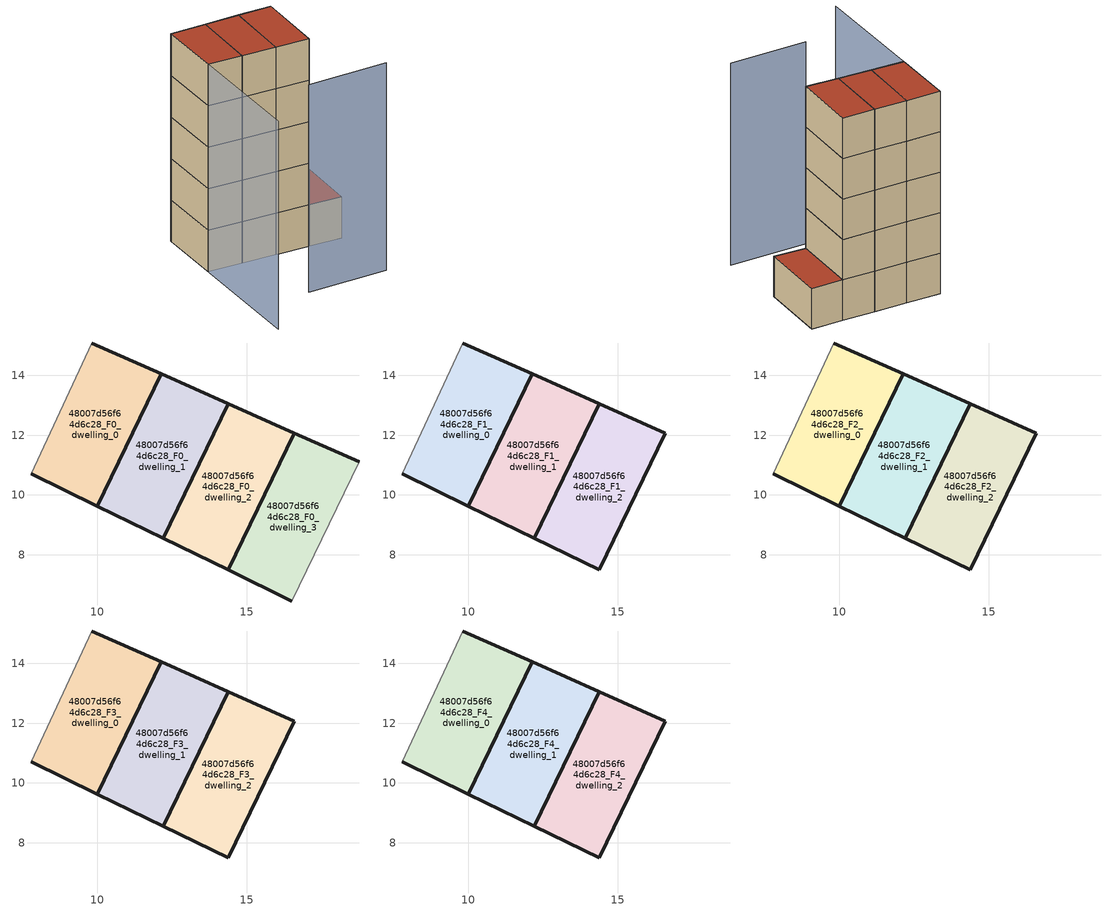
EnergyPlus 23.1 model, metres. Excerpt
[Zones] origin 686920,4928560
48007d56f64d6c28_F0_dwelling_0
 floor ground (EU_floor_Construction): 10,9.63 12.14,14.04 9.81,15.08 7.8,10.7 z0
 wall outside (EU_wall_Construction): 9.81,15.08 12.14,14.04 10,9.63 7.8,10.7 z0:3
 wall adiabatic (EU_wall_Construction): 7.8,10.7 9.81,15.08 z0:3
48007d56f64d6c28_F0_dwelling_1
 floor ground (EU_floor_Construction): 12.2,8.55 14.38,13.05 12.14,14.04 10,9.63 z0
 wall outside (EU_wall_Construction): 12.2,8.55 10,9.63 12.14,14.04 14.38,13.05 12.2,8.55 z0:3
48007d56f64d6c28_F0_dwelling_2
 floor ground (EU_floor_Construction): 14.37,7.49 16.59,12.07 14.38,13.05 12.2,8.55 z0
 wall outside (EU_wall_Construction): 14.37,7.49 12.2,8.55 14.38,13.05 16.59,12.07 14.37,7.49 z0:3
48007d56f64d6c28_F0_dwelling_3
 floor ground (EU_floor_Construction): 16.51,6.45 18.76,11.1 16.59,12.07 14.37,7.49 z0
 wall outside (EU_wall_Construction): 16.51,6.45 14.37,7.49 16.59,12.07 18.76,11.1 z0:3
 wall adiabatic (EU_wall_Construction): 18.76,11.1 16.51,6.45 z0:3
 roof outside (EU_roof_Construction): 18.76,11.1 16.51,6.45 14.37,7.49 16.59,12.07 z3
48007d56f64d6c28_F1_dwelling_0
 floor to 48007d56f64d6c28_F0_dwelling_0 (EU_floor_Construction): 10,9.63 12.14,14.04 9.81,15.08 7.8,10.7 z3
 wall outside (EU_wall_Construction): 9.81,15.08 12.14,14.04 10,9.63 7.8,10.7 z3:6
 wall adiabatic (EU_wall_Construction): 7.8,10.7 9.81,15.08 z3:6
48007d56f64d6c28_F1_dwelling_1
 floor to 48007d56f64d6c28_F0_dwelling_1 (EU_floor_Construction): 12.2,8.55 14.38,13.05 12.14,14.04 10,9.63 z3
 wall outside (EU_wall_Construction): 12.2,8.55 10,9.63 12.14,14.04 14.38,13.05 12.2,8.55 z3:6
48007d56f64d6c28_F1_dwelling_2
 floor to 48007d56f64d6c28_F0_dwelling_2 (EU_floor_Construction): 14.37,7.49 16.59,12.07 14.38,13.05 12.2,8.55 z3
 wall outside (EU_wall_Construction): 16.59,12.07 14.37,7.49 12.2,8.55 14.38,13.05 16.59,12.07 z3:6
48007d56f64d6c28_F2_dwelling_0
 floor to 48007d56f64d6c28_F1_dwelling_0 (EU_floor_Construction): 10,9.63 12.14,14.04 9.81,15.08 7.8,10.7 z6
 wall outside (EU_wall_Construction): 9.81,15.08 12.14,14.04 10,9.63 7.8,10.7 z6:9
 wall adiabatic (EU_wall_Construction): 7.8,10.7 9.81,15.08 z6:9
48007d56f64d6c28_F2_dwelling_1
 floor to 48007d56f64d6c28_F1_dwelling_1 (EU_floor_Construction): 12.2,8.55 14.38,13.05 12.14,14.04 10,9.63 z6
 wall outside (EU_wall_Construction): 12.2,8.55 10,9.63 12.14,14.04 14.38,13.05 12.2,8.55 z6:9
48007d56f64d6c28_F2_dwelling_2
 floor to 48007d56f64d6c28_F1_dwelling_2 (EU_floor_Construction): 14.37,7.49 16.59,12.07 14.38,13.05 12.2,8.55 z6
 wall outside (EU_wall_Construction): 16.59,12.07 14.37,7.49 12.2,8.55 14.38,13.05 16.59,12.07 z6:9
48007d56f64d6c28_F3_dwelling_0
 floor to 48007d56f64d6c28_F2_dwelling_0 (EU_floor_Construction): 10,9.63 12.14,14.04 9.81,15.08 7.8,10.7 z9
 wall outside (EU_wall_Construction): 9.81,15.08 12.14,14.04 10,9.63 7.8,10.7 z9:12
 wall adiabatic (EU_wall_Construction): 7.8,10.7 9.81,15.08 z9:12
48007d56f64d6c28_F3_dwelling_1
 floor to 48007d56f64d6c28_F2_dwelling_1 (EU_floor_Construction): 12.2,8.55 14.38,13.05 12.14,14.04 10,9.63 z9
 wall outside (EU_wall_Construction): 12.2,8.55 10,9.63 12.14,14.04 14.38,13.05 12.2,8.55 z9:12
48007d56f64d6c28_F3_dwelling_2
 floor to 48007d56f64d6c28_F2_dwelling_2 (EU_floor_Construction): 14.37,7.49 16.59,12.07 14.38,13.05 12.2,8.55 z9
 wall outside (EU_wall_Construction): 16.59,12.07 14.37,7.49 12.2,8.55 14.38,13.05 16.59,12.07 z9:12
48007d56f64d6c28_F4_dwelling_0
 floor to 48007d56f64d6c28_F3_dwelling_0 (EU_floor_Construction): 10,9.63 12.14,14.04 9.81,15.08 7.8,10.7 z12
 wall outside (EU_wall_Construction): 9.81,15.08 12.14,14.04 10,9.63 7.8,10.7 z12:15
 wall adiabatic (EU_wall_Construction): 7.8,10.7 9.81,15.08 z12:15
 roof outside (EU_roof_Construction): 12.14,14.04 10,9.63 7.8,10.7 9.81,15.08 z15
48007d56f64d6c28_F4_dwelling_1
 floor to 48007d56f64d6c28_F3_dwelling_1 (EU_floor_Construction): 12.2,8.55 14.38,13.05 12.14,14.04 10,9.63 z12
 wall outside (EU_wall_Construction): 12.2,8.55 10,9.63 12.14,14.04 14.38,13.05 12.2,8.55 z12:15
 roof outside (EU_roof_Construction): 14.38,13.05 12.2,8.55 10,9.63 12.14,14.04 z15
48007d56f64d6c28_F4_dwelling_2
 floor to 48007d56f64d6c28_F3_dwelling_2 (EU_floor_Construction): 14.37,7.49 16.59,12.07 14.38,13.05 12.2,8.55 z12
 wall outside (EU_wall_Construction): 16.59,12.07 14.37,7.49 12.2,8.55 14.38,13.05 16.59,12.07 z12:15
 roof outside (EU_roof_Construction): 16.59,12.07 14.37,7.49 12.2,8.55 14.38,13.05 z15
shading: 9.26,3.86 14.59,1.59 / 9.81,15.08 4.06,2.55 z0:15
[Building]
EU S2 Campaign: North Axis=0; Terrain=City; Solar Distribution=FullExterior
[Site:Location]
Bologna: Latitude=44.5; Longitude=11.25; Time Zone=1; Elevation=37
[SizingPeriod:WeatherFileDays]
AnnualSizingPeriod: Begin Month=1; Begin Day of Month=1; End Month=12; End Day of Month=31; Day of Week for Start Day=Monday; Use Weather File Daylight Saving Period=No; Use Weather File Rain and Snow Indicators=No
[MATERIAL]
EU_InternalMass_Material: Roughness=MediumRough; Thickness=0.1; Conductivity=1; Density=1800; Specific Heat=900; Thermal Absorptance=0.9; Solar Absorptance=0.7; Visible Absorptance=0.7
[MATERIAL:NOMASS] Roughness=MediumRough; Thermal Absorptance=0.9; Solar Absorptance=0.7; Visible Absorptance=0.7
Name | Thermal Resistance
EU_wall_NoMass | 0.905828
EU_roof_NoMass | 0.37593
EU_floor_NoMass | 0.67114
[CONSTRUCTION]
EU_wall_Construction: EU_wall_NoMass
EU_roof_Construction: EU_roof_NoMass
EU_floor_Construction: EU_floor_NoMass
EU_InternalMass_Construction: EU_InternalMass_Material
[ZONE] Type=1; Multiplier=1; Ceiling Height=autocalculate; Floor Area=autocalculate; Part of Total Floor Area=Yes
Name | Volume
48007d56f64d6c28_F0_dwelling_0 | 36.4753
48007d56f64d6c28_F1_dwelling_0; 48007d56f64d6c28_F2_dwelling_0; 48007d56f64d6c28_F3_dwelling_0; 48007d56f64d6c28_F4_dwelling_0 | 36.4761
48007d56f64d6c28_F0_dwelling_1; 48007d56f64d6c28_F1_dwelling_1; 48007d56f64d6c28_F2_dwelling_1; 48007d56f64d6c28_F3_dwelling_1; 48007d56f64d6c28_F4_dwelling_1 | 36.4673
48007d56f64d6c28_F0_dwelling_2; 48007d56f64d6c28_F1_dwelling_2; 48007d56f64d6c28_F2_dwelling_2; 48007d56f64d6c28_F3_dwelling_2; 48007d56f64d6c28_F4_dwelling_2 | 36.4709
48007d56f64d6c28_F0_dwelling_3 | 36.4768
[INTERNALMASS] Construction=EU_InternalMass_Construction
Name | Zone or ZoneList | Surface Area
48007d56f64d6c28_F0_dwelling_0_EU_InternalMass | 48007d56f64d6c28_F0_dwelling_0 | 12.1584
48007d56f64d6c28_F0_dwelling_1_EU_InternalMass | 48007d56f64d6c28_F0_dwelling_1 | 12.1559
48007d56f64d6c28_F0_dwelling_2_EU_InternalMass | 48007d56f64d6c28_F0_dwelling_2 | 12.1569
48007d56f64d6c28_F0_dwelling_3_EU_InternalMass | 48007d56f64d6c28_F0_dwelling_3 | 12.1591
48007d56f64d6c28_F1_dwelling_0_EU_InternalMass | 48007d56f64d6c28_F1_dwelling_0 | 16.2059
48007d56f64d6c28_F1_dwelling_1_EU_InternalMass | 48007d56f64d6c28_F1_dwelling_1 | 16.2095
48007d56f64d6c28_F1_dwelling_2_EU_InternalMass | 48007d56f64d6c28_F1_dwelling_2 | 16.21
48007d56f64d6c28_F2_dwelling_0_EU_InternalMass | 48007d56f64d6c28_F2_dwelling_0 | 16.2059
48007d56f64d6c28_F2_dwelling_1_EU_InternalMass | 48007d56f64d6c28_F2_dwelling_1 | 16.2095
48007d56f64d6c28_F2_dwelling_2_EU_InternalMass | 48007d56f64d6c28_F2_dwelling_2 | 16.21
48007d56f64d6c28_F3_dwelling_0_EU_InternalMass | 48007d56f64d6c28_F3_dwelling_0 | 16.2059
48007d56f64d6c28_F3_dwelling_1_EU_InternalMass | 48007d56f64d6c28_F3_dwelling_1 | 16.2095
48007d56f64d6c28_F3_dwelling_2_EU_InternalMass | 48007d56f64d6c28_F3_dwelling_2 | 16.21
48007d56f64d6c28_F4_dwelling_0_EU_InternalMass | 48007d56f64d6c28_F4_dwelling_0 | 16.2059
48007d56f64d6c28_F4_dwelling_1_EU_InternalMass | 48007d56f64d6c28_F4_dwelling_1 | 16.2095
48007d56f64d6c28_F4_dwelling_2_EU_InternalMass | 48007d56f64d6c28_F4_dwelling_2 | 16.21
[OTHEREQUIPMENT] Fuel Type=Electricity; Design Level Calculation Method=Watts/Area; Power per Zone Floor Area=1; Fraction Latent=0; Fraction Radiant=0; Fraction Lost=0; Carbon Dioxide Generation Rate=0; EndUse Subcategory=EU_Step8_InternalGains
Name | Zone or ZoneList or Space or SpaceList | Schedule
EU_Step8_InternalGain_48007d56f64d6c28_F0_dwelling_0_f000 | 48007d56f64d6c28_F0_dwelling_0 | EU_Step8_GainSchedule_48007d56f64d6c28_F0_dwelling_0_f000
EU_Step8_InternalGain_48007d56f64d6c28_F0_dwelling_1_f000 | 48007d56f64d6c28_F0_dwelling_1 | EU_Step8_GainSchedule_48007d56f64d6c28_F0_dwelling_1_f000
EU_Step8_InternalGain_48007d56f64d6c28_F0_dwelling_2_f000 | 48007d56f64d6c28_F0_dwelling_2 | EU_Step8_GainSchedule_48007d56f64d6c28_F0_dwelling_2_f000
EU_Step8_InternalGain_48007d56f64d6c28_F0_dwelling_3_f000 | 48007d56f64d6c28_F0_dwelling_3 | EU_Step8_GainSchedule_48007d56f64d6c28_F0_dwelling_3_f000
EU_Step8_InternalGain_48007d56f64d6c28_F1_dwelling_0_f000 | 48007d56f64d6c28_F1_dwelling_0 | EU_Step8_GainSchedule_48007d56f64d6c28_F1_dwelling_0_f000
EU_Step8_InternalGain_48007d56f64d6c28_F1_dwelling_1_f000 | 48007d56f64d6c28_F1_dwelling_1 | EU_Step8_GainSchedule_48007d56f64d6c28_F1_dwelling_1_f000
EU_Step8_InternalGain_48007d56f64d6c28_F1_dwelling_2_f000 | 48007d56f64d6c28_F1_dwelling_2 | EU_Step8_GainSchedule_48007d56f64d6c28_F1_dwelling_2_f000
EU_Step8_InternalGain_48007d56f64d6c28_F2_dwelling_0_f000 | 48007d56f64d6c28_F2_dwelling_0 | EU_Step8_GainSchedule_48007d56f64d6c28_F2_dwelling_0_f000
EU_Step8_InternalGain_48007d56f64d6c28_F2_dwelling_1_f000 | 48007d56f64d6c28_F2_dwelling_1 | EU_Step8_GainSchedule_48007d56f64d6c28_F2_dwelling_1_f000
EU_Step8_InternalGain_48007d56f64d6c28_F2_dwelling_2_f000 | 48007d56f64d6c28_F2_dwelling_2 | EU_Step8_GainSchedule_48007d56f64d6c28_F2_dwelling_2_f000
EU_Step8_InternalGain_48007d56f64d6c28_F3_dwelling_0_f000 | 48007d56f64d6c28_F3_dwelling_0 | EU_Step8_GainSchedule_48007d56f64d6c28_F3_dwelling_0_f000
EU_Step8_InternalGain_48007d56f64d6c28_F3_dwelling_1_f000 | 48007d56f64d6c28_F3_dwelling_1 | EU_Step8_GainSchedule_48007d56f64d6c28_F3_dwelling_1_f000
EU_Step8_InternalGain_48007d56f64d6c28_F3_dwelling_2_f000 | 48007d56f64d6c28_F3_dwelling_2 | EU_Step8_GainSchedule_48007d56f64d6c28_F3_dwelling_2_f000
EU_Step8_InternalGain_48007d56f64d6c28_F4_dwelling_0_f000 | 48007d56f64d6c28_F4_dwelling_0 | EU_Step8_GainSchedule_48007d56f64d6c28_F4_dwelling_0_f000
EU_Step8_InternalGain_48007d56f64d6c28_F4_dwelling_1_f000 | 48007d56f64d6c28_F4_dwelling_1 | EU_Step8_GainSchedule_48007d56f64d6c28_F4_dwelling_1_f000
EU_Step8_InternalGain_48007d56f64d6c28_F4_dwelling_2_f000 | 48007d56f64d6c28_F4_dwelling_2 | EU_Step8_GainSchedule_48007d56f64d6c28_F4_dwelling_2_f000
[ZONEVENTILATION:DESIGNFLOWRATE] Schedule=EU_AlwaysOn; Design Flow Rate Calculation Method=AirChanges/Hour; Air Changes per Hour=0.73129; Ventilation Type=Natural; Fan Pressure Rise=0; Fan Total Efficiency=1; Constant Term Coefficient=1; Temperature Term Coefficient=0; Velocity Term Coefficient=0; Velocity Squared Term Coefficient=0; Minimum Indoor Temperature=-100; Maximum Indoor Temperature=100; Delta Temperature=-100; Minimum Outdoor Temperature=-100; Maximum Outdoor Temperature=100; Maximum Wind Speed=40
Name | Zone or ZoneList or Space or SpaceList
EU_ConstantAir_48007d56f64d6c28_F0_dwelling_0 | 48007d56f64d6c28_F0_dwelling_0
EU_ConstantAir_48007d56f64d6c28_F0_dwelling_1 | 48007d56f64d6c28_F0_dwelling_1
EU_ConstantAir_48007d56f64d6c28_F0_dwelling_2 | 48007d56f64d6c28_F0_dwelling_2
EU_ConstantAir_48007d56f64d6c28_F0_dwelling_3 | 48007d56f64d6c28_F0_dwelling_3
EU_ConstantAir_48007d56f64d6c28_F1_dwelling_0 | 48007d56f64d6c28_F1_dwelling_0
EU_ConstantAir_48007d56f64d6c28_F1_dwelling_1 | 48007d56f64d6c28_F1_dwelling_1
EU_ConstantAir_48007d56f64d6c28_F1_dwelling_2 | 48007d56f64d6c28_F1_dwelling_2
EU_ConstantAir_48007d56f64d6c28_F2_dwelling_0 | 48007d56f64d6c28_F2_dwelling_0
EU_ConstantAir_48007d56f64d6c28_F2_dwelling_1 | 48007d56f64d6c28_F2_dwelling_1
EU_ConstantAir_48007d56f64d6c28_F2_dwelling_2 | 48007d56f64d6c28_F2_dwelling_2
EU_ConstantAir_48007d56f64d6c28_F3_dwelling_0 | 48007d56f64d6c28_F3_dwelling_0
EU_ConstantAir_48007d56f64d6c28_F3_dwelling_1 | 48007d56f64d6c28_F3_dwelling_1
EU_ConstantAir_48007d56f64d6c28_F3_dwelling_2 | 48007d56f64d6c28_F3_dwelling_2
EU_ConstantAir_48007d56f64d6c28_F4_dwelling_0 | 48007d56f64d6c28_F4_dwelling_0
EU_ConstantAir_48007d56f64d6c28_F4_dwelling_1 | 48007d56f64d6c28_F4_dwelling_1
EU_ConstantAir_48007d56f64d6c28_F4_dwelling_2 | 48007d56f64d6c28_F4_dwelling_2
[HVACTEMPLATE:THERMOSTAT] Constant Heating Setpoint=20; Constant Cooling Setpoint=50
EU_HeatOnly_48007d56f64d6c28_F0_dwelling_0; EU_HeatOnly_48007d56f64d6c28_F0_dwelling_1; EU_HeatOnly_48007d56f64d6c28_F0_dwelling_2; EU_HeatOnly_48007d56f64d6c28_F0_dwelling_3; EU_HeatOnly_48007d56f64d6c28_F1_dwelling_0; EU_HeatOnly_48007d56f64d6c28_F1_dwelling_1; EU_HeatOnly_48007d56f64d6c28_F1_dwelling_2; EU_HeatOnly_48007d56f64d6c28_F2_dwelling_0; EU_HeatOnly_48007d56f64d6c28_F2_dwelling_1; EU_HeatOnly_48007d56f64d6c28_F2_dwelling_2; EU_HeatOnly_48007d56f64d6c28_F3_dwelling_0; EU_HeatOnly_48007d56f64d6c28_F3_dwelling_1; EU_HeatOnly_48007d56f64d6c28_F3_dwelling_2; EU_HeatOnly_48007d56f64d6c28_F4_dwelling_0; EU_HeatOnly_48007d56f64d6c28_F4_dwelling_1; EU_HeatOnly_48007d56f64d6c28_F4_dwelling_2
[HVACTEMPLATE:ZONE:IDEALLOADSAIRSYSTEM] System Availability Schedule=EU_AlwaysOn; Maximum Heating Supply Air Temperature=50; Minimum Cooling Supply Air Temperature=13; Maximum Heating Supply Air Humidity Ratio=0.0156; Minimum Cooling Supply Air Humidity Ratio=0.0077; Heating Limit=NoLimit; Cooling Limit=NoLimit; Heating Availability Schedule=EU_AlwaysOn; Cooling Availability Schedule=EU_CoolingOff; Dehumidification Control Type=ConstantSensibleHeatRatio; Cooling Sensible Heat Ratio=0.7; Dehumidification Setpoint=60; Humidification Control Type=None; Humidification Setpoint=30; Outdoor Air Method=None; Outdoor Air Flow Rate per Person=0.00944; Outdoor Air Flow Rate per Zone Floor Area=0; Outdoor Air Flow Rate per Zone=0; Demand Controlled Ventilation Type=None; Outdoor Air Economizer Type=NoEconomizer; Heat Recovery Type=None; Sensible Heat Recovery Effectiveness=0.7; Latent Heat Recovery Effectiveness=0.65
Name | Template Thermostat
48007d56f64d6c28_F0_dwelling_0 | EU_HeatOnly_48007d56f64d6c28_F0_dwelling_0
48007d56f64d6c28_F0_dwelling_1 | EU_HeatOnly_48007d56f64d6c28_F0_dwelling_1
48007d56f64d6c28_F0_dwelling_2 | EU_HeatOnly_48007d56f64d6c28_F0_dwelling_2
48007d56f64d6c28_F0_dwelling_3 | EU_HeatOnly_48007d56f64d6c28_F0_dwelling_3
48007d56f64d6c28_F1_dwelling_0 | EU_HeatOnly_48007d56f64d6c28_F1_dwelling_0
48007d56f64d6c28_F1_dwelling_1 | EU_HeatOnly_48007d56f64d6c28_F1_dwelling_1
48007d56f64d6c28_F1_dwelling_2 | EU_HeatOnly_48007d56f64d6c28_F1_dwelling_2
48007d56f64d6c28_F2_dwelling_0 | EU_HeatOnly_48007d56f64d6c28_F2_dwelling_0
48007d56f64d6c28_F2_dwelling_1 | EU_HeatOnly_48007d56f64d6c28_F2_dwelling_1
48007d56f64d6c28_F2_dwelling_2 | EU_HeatOnly_48007d56f64d6c28_F2_dwelling_2
48007d56f64d6c28_F3_dwelling_0 | EU_HeatOnly_48007d56f64d6c28_F3_dwelling_0
48007d56f64d6c28_F3_dwelling_1 | EU_HeatOnly_48007d56f64d6c28_F3_dwelling_1
48007d56f64d6c28_F3_dwelling_2 | EU_HeatOnly_48007d56f64d6c28_F3_dwelling_2
48007d56f64d6c28_F4_dwelling_0 | EU_HeatOnly_48007d56f64d6c28_F4_dwelling_0
48007d56f64d6c28_F4_dwelling_1 | EU_HeatOnly_48007d56f64d6c28_F4_dwelling_1
48007d56f64d6c28_F4_dwelling_2 | EU_HeatOnly_48007d56f64d6c28_F4_dwelling_2
[SIZING:ZONE] Zone Cooling Design Supply Air Temperature Input Method=SupplyAirTemperature; Zone Cooling Design Supply Air Temperature=13; Zone Heating Design Supply Air Temperature Input Method=SupplyAirTemperature; Zone Heating Design Supply Air Temperature=50; Zone Cooling Design Supply Air Humidity Ratio=0.008; Zone Heating Design Supply Air Humidity Ratio=0.008; Cooling Design Air Flow Method=DesignDay; Cooling Design Air Flow Rate=0; Cooling Minimum Air Flow per Zone Floor Area=0.000762; Cooling Minimum Air Flow=0; Cooling Minimum Air Flow Fraction=0.2; Heating Design Air Flow Method=DesignDay; Heating Design Air Flow Rate=0; Heating Maximum Air Flow per Zone Floor Area=0.002032; Heating Maximum Air Flow=0.141576; Heating Maximum Air Flow Fraction=0.3; Account for Dedicated Outdoor Air System=No; Dedicated Outdoor Air System Control Strategy=NeutralSupplyAir; Dedicated Outdoor Air Low Setpoint Temperature for Design=autosize; Dedicated Outdoor Air High Setpoint Temperature for Design=autosize; Zone Load Sizing Method=Sensible Load Only No Latent Load; Zone Latent Cooling Design Supply Air Humidity Ratio Input Method=HumidityRatioDifference; Zone Cooling Design Supply Air Humidity Ratio Difference=0.005; Zone Latent Heating Design Supply Air Humidity Ratio Input Method=HumidityRatioDifference; Zone Humidification Design Supply Air Humidity Ratio Difference=0.005
48007d56f64d6c28_F0_dwelling_0; 48007d56f64d6c28_F0_dwelling_1; 48007d56f64d6c28_F0_dwelling_2; 48007d56f64d6c28_F0_dwelling_3; 48007d56f64d6c28_F1_dwelling_0; 48007d56f64d6c28_F1_dwelling_1; 48007d56f64d6c28_F1_dwelling_2; 48007d56f64d6c28_F2_dwelling_0; 48007d56f64d6c28_F2_dwelling_1; 48007d56f64d6c28_F2_dwelling_2; 48007d56f64d6c28_F3_dwelling_0; 48007d56f64d6c28_F3_dwelling_1; 48007d56f64d6c28_F3_dwelling_2; 48007d56f64d6c28_F4_dwelling_0; 48007d56f64d6c28_F4_dwelling_1; 48007d56f64d6c28_F4_dwelling_2
[SCHEDULE:CONSTANT]
Name | Hourly Value
EU_AlwaysOn | 1
EU_CoolingOff | 0
[SCHEDULE:FILE] Column Number=1; Rows to Skip at Top=0; Number of Hours of Data=8760; Column Separator=Comma; Interpolate to Timestep=No; Minutes per Item=60; Adjust Schedule for Daylight Savings=Yes
Name | File
EU_Step8_GainSchedule_48007d56f64d6c28_F0_dwelling_0_f000 | ../../schedules/48007d56f64d6c28/48007d56f64d6c28_F0_dwelling_0_f000_gain.csv
EU_Step8_GainSchedule_48007d56f64d6c28_F0_dwelling_1_f000 | ../../schedules/48007d56f64d6c28/48007d56f64d6c28_F0_dwelling_1_f000_gain.csv
EU_Step8_GainSchedule_48007d56f64d6c28_F0_dwelling_2_f000 | ../../schedules/48007d56f64d6c28/48007d56f64d6c28_F0_dwelling_2_f000_gain.csv
EU_Step8_GainSchedule_48007d56f64d6c28_F0_dwelling_3_f000 | ../../schedules/48007d56f64d6c28/48007d56f64d6c28_F0_dwelling_3_f000_gain.csv
EU_Step8_GainSchedule_48007d56f64d6c28_F1_dwelling_0_f000 | ../../schedules/48007d56f64d6c28/48007d56f64d6c28_F1_dwelling_0_f000_gain.csv
EU_Step8_GainSchedule_48007d56f64d6c28_F1_dwelling_1_f000 | ../../schedules/48007d56f64d6c28/48007d56f64d6c28_F1_dwelling_1_f000_gain.csv
EU_Step8_GainSchedule_48007d56f64d6c28_F1_dwelling_2_f000 | ../../schedules/48007d56f64d6c28/48007d56f64d6c28_F1_dwelling_2_f000_gain.csv
EU_Step8_GainSchedule_48007d56f64d6c28_F2_dwelling_0_f000 | ../../schedules/48007d56f64d6c28/48007d56f64d6c28_F2_dwelling_0_f000_gain.csv
EU_Step8_GainSchedule_48007d56f64d6c28_F2_dwelling_1_f000 | ../../schedules/48007d56f64d6c28/48007d56f64d6c28_F2_dwelling_1_f000_gain.csv
EU_Step8_GainSchedule_48007d56f64d6c28_F2_dwelling_2_f000 | ../../schedules/48007d56f64d6c28/48007d56f64d6c28_F2_dwelling_2_f000_gain.csv
EU_Step8_GainSchedule_48007d56f64d6c28_F3_dwelling_0_f000 | ../../schedules/48007d56f64d6c28/48007d56f64d6c28_F3_dwelling_0_f000_gain.csv
EU_Step8_GainSchedule_48007d56f64d6c28_F3_dwelling_1_f000 | ../../schedules/48007d56f64d6c28/48007d56f64d6c28_F3_dwelling_1_f000_gain.csv
EU_Step8_GainSchedule_48007d56f64d6c28_F3_dwelling_2_f000 | ../../schedules/48007d56f64d6c28/48007d56f64d6c28_F3_dwelling_2_f000_gain.csv
EU_Step8_GainSchedule_48007d56f64d6c28_F4_dwelling_0_f000 | ../../schedules/48007d56f64d6c28/48007d56f64d6c28_F4_dwelling_0_f000_gain.csv
EU_Step8_GainSchedule_48007d56f64d6c28_F4_dwelling_1_f000 | ../../schedules/48007d56f64d6c28/48007d56f64d6c28_F4_dwelling_1_f000_gain.csv
EU_Step8_GainSchedule_48007d56f64d6c28_F4_dwelling_2_f000 | ../../schedules/48007d56f64d6c28/48007d56f64d6c28_F4_dwelling_2_f000_gain.csv
